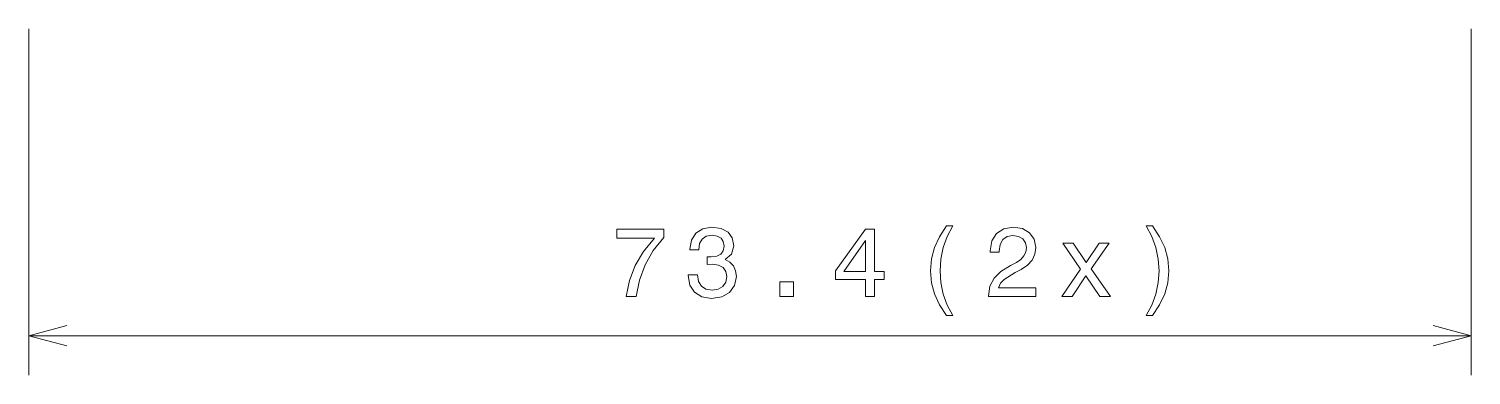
# Model space of a CAD drawing. Extents: x 0 to 1189, y 0 to 841.
# Drawn here: x 855.1 to 928.5, y 411.8 to 429.4 of the extents above; entities that cross this region are included whole.
import ezdxf

# ---------------------------------------------------------------- set-up
doc = ezdxf.new("R2010")
doc.units = 0

msp = doc.modelspace()

# ---------------------------------------------------------------- linework, layer by layer
at = {"color": 7, "lineweight": 13, "ltscale": 0.440154}
for p, q in [((855.100403, 429.438812), (855.100403, 411.832642)), ((928.500427, 429.438812), (928.500427, 411.832642))]:
    msp.add_line(p, q, dxfattribs=at)
at = {"color": 7, "lineweight": 13}
msp.add_line((855.100403, 413.832642), (928.500427, 413.832642), dxfattribs=at)
for points in [[(885.495361, 415.832642), (886.004761, 415.832642), (886.171143, 416.664764), (886.463684, 417.441437), (886.877197, 418.162598), (887.41687, 418.838409), (887.41687, 419.256989), (885.016235, 419.256989), (885.016235, 418.798065), (886.932739, 418.798065), (886.37793, 418.117218), (885.959351, 417.406128), (885.66687, 416.649658)], [(888.661499, 416.932068), (888.661499, 416.896759), (888.742188, 416.412598), (888.979248, 416.0495), (889.352417, 415.817505), (889.84668, 415.731781), (890.371216, 415.817505), (890.764526, 416.039429), (891.016724, 416.392456), (891.107483, 416.846313), (891.067139, 417.14389), (890.956177, 417.385956), (890.774658, 417.572571), (890.532593, 417.70874), (890.860352, 417.981049), (890.976318, 418.414764), (890.900696, 418.808136), (890.683838, 419.105713), (890.330811, 419.292297), (889.84668, 419.357849), (889.392822, 419.277161), (889.0448, 419.055267), (888.817871, 418.70224), (888.742188, 418.233215), (888.742188, 418.197906), (889.19104, 418.197906), (889.231445, 418.520691), (889.362549, 418.752686), (889.574341, 418.89389), (889.871887, 418.944305), (890.134155, 418.903961), (890.325806, 418.798065), (890.441772, 418.626587), (890.487183, 418.394592), (890.441772, 418.147491), (890.32074, 417.981049), (890.108887, 417.880188), (889.821472, 417.849915), (889.624756, 417.85498), (889.624756, 417.456543), (889.871887, 417.466644), (890.189575, 417.421265), (890.426636, 417.300232), (890.567871, 417.103546), (890.618286, 416.846313), (890.562805, 416.553833), (890.416565, 416.336975), (890.18457, 416.200806), (889.876953, 416.155396), (889.559204, 416.205841), (889.327209, 416.357147), (889.180969, 416.599213), (889.125488, 416.932068)], [(897.681824, 415.832642), (898.135742, 415.832642), (898.135742, 416.700073), (898.63501, 416.700073), (898.63501, 417.103546), (898.135742, 417.103546), (898.135742, 419.256989), (897.676758, 419.256989), (896.143677, 417.14389), (896.143677, 416.700073), (897.681824, 416.700073)], [(901.808594, 414.859314), (902.126343, 414.859314), (901.838867, 415.39389), (901.637146, 415.953674), (901.511108, 416.543732), (901.470703, 417.138855), (901.511108, 417.733948), (901.637146, 418.31897), (901.838867, 418.883789), (902.126343, 419.418365), (901.808594, 419.418365), (901.44043, 418.863617), (901.183228, 418.313904), (901.031982, 417.738983), (900.986572, 417.138855), (901.031982, 416.533661), (901.183228, 415.963776), (901.44043, 415.414063)], [(903.945923, 415.832642), (906.351563, 415.832642), (906.351563, 416.266357), (904.450256, 416.266357), (904.556152, 416.503387), (904.737732, 416.700073), (905.297485, 417.058136), (905.595093, 417.209442), (905.927917, 417.4263), (906.164917, 417.678467), (906.301147, 417.976013), (906.351563, 418.313904), (906.265869, 418.737549), (906.028809, 419.070404), (905.665649, 419.282227), (905.196655, 419.357849), (904.712524, 419.272125), (904.34436, 419.035095), (904.1073, 418.65686), (904.026611, 418.157562), (904.026611, 418.086975), (904.485596, 418.086975), (904.485596, 418.127319), (904.530945, 418.470245), (904.667114, 418.722412), (904.883972, 418.883789), (905.171448, 418.93927), (905.463989, 418.888855), (905.680786, 418.762756), (905.822021, 418.566071), (905.872437, 418.31897), (905.837158, 418.086975), (905.741333, 417.890289), (905.579956, 417.718811), (905.358032, 417.567505), (905.060486, 417.406128), (904.566284, 417.093445), (904.218262, 416.76059), (904.011475, 416.357147), (903.945923, 415.847778)], [(912.2854, 414.859314), (912.64856, 415.414063), (912.905762, 415.963776), (913.057007, 416.533661), (913.107483, 417.138855), (913.057007, 417.738983), (912.905762, 418.313904), (912.64856, 418.863617), (912.2854, 419.418365), (911.967712, 419.418365), (912.250122, 418.883789), (912.451843, 418.31897), (912.572876, 417.733948), (912.618286, 417.138855), (912.572876, 416.543732), (912.451843, 415.953674), (912.245117, 415.39389), (911.967712, 414.859314)], [(896.567261, 417.103546), (897.681824, 418.671997), (897.681824, 417.103546)], [(908.191345, 415.832642), (908.887329, 416.886658), (909.603394, 415.832642), (910.138062, 415.832642), (909.169678, 417.229614), (910.08252, 418.540863), (909.568115, 418.540863), (908.907471, 417.557434), (908.246826, 418.540863), (907.72229, 418.540863), (908.619995, 417.224579), (907.671875, 415.832642)], [(893.320435, 415.832642), (894.016418, 415.832642), (894.016418, 416.584076), (893.320435, 416.584076)]]:
    msp.add_lwpolyline(points, close=True, dxfattribs=at)
for points in [[(857.032227, 414.350281), (855.100403, 413.832642), (857.032227, 413.315002)], [(926.568604, 413.315002), (928.500427, 413.832642), (926.568604, 414.350281)]]:
    msp.add_lwpolyline(points, dxfattribs=at)

doc.saveas('drawing.dxf')
